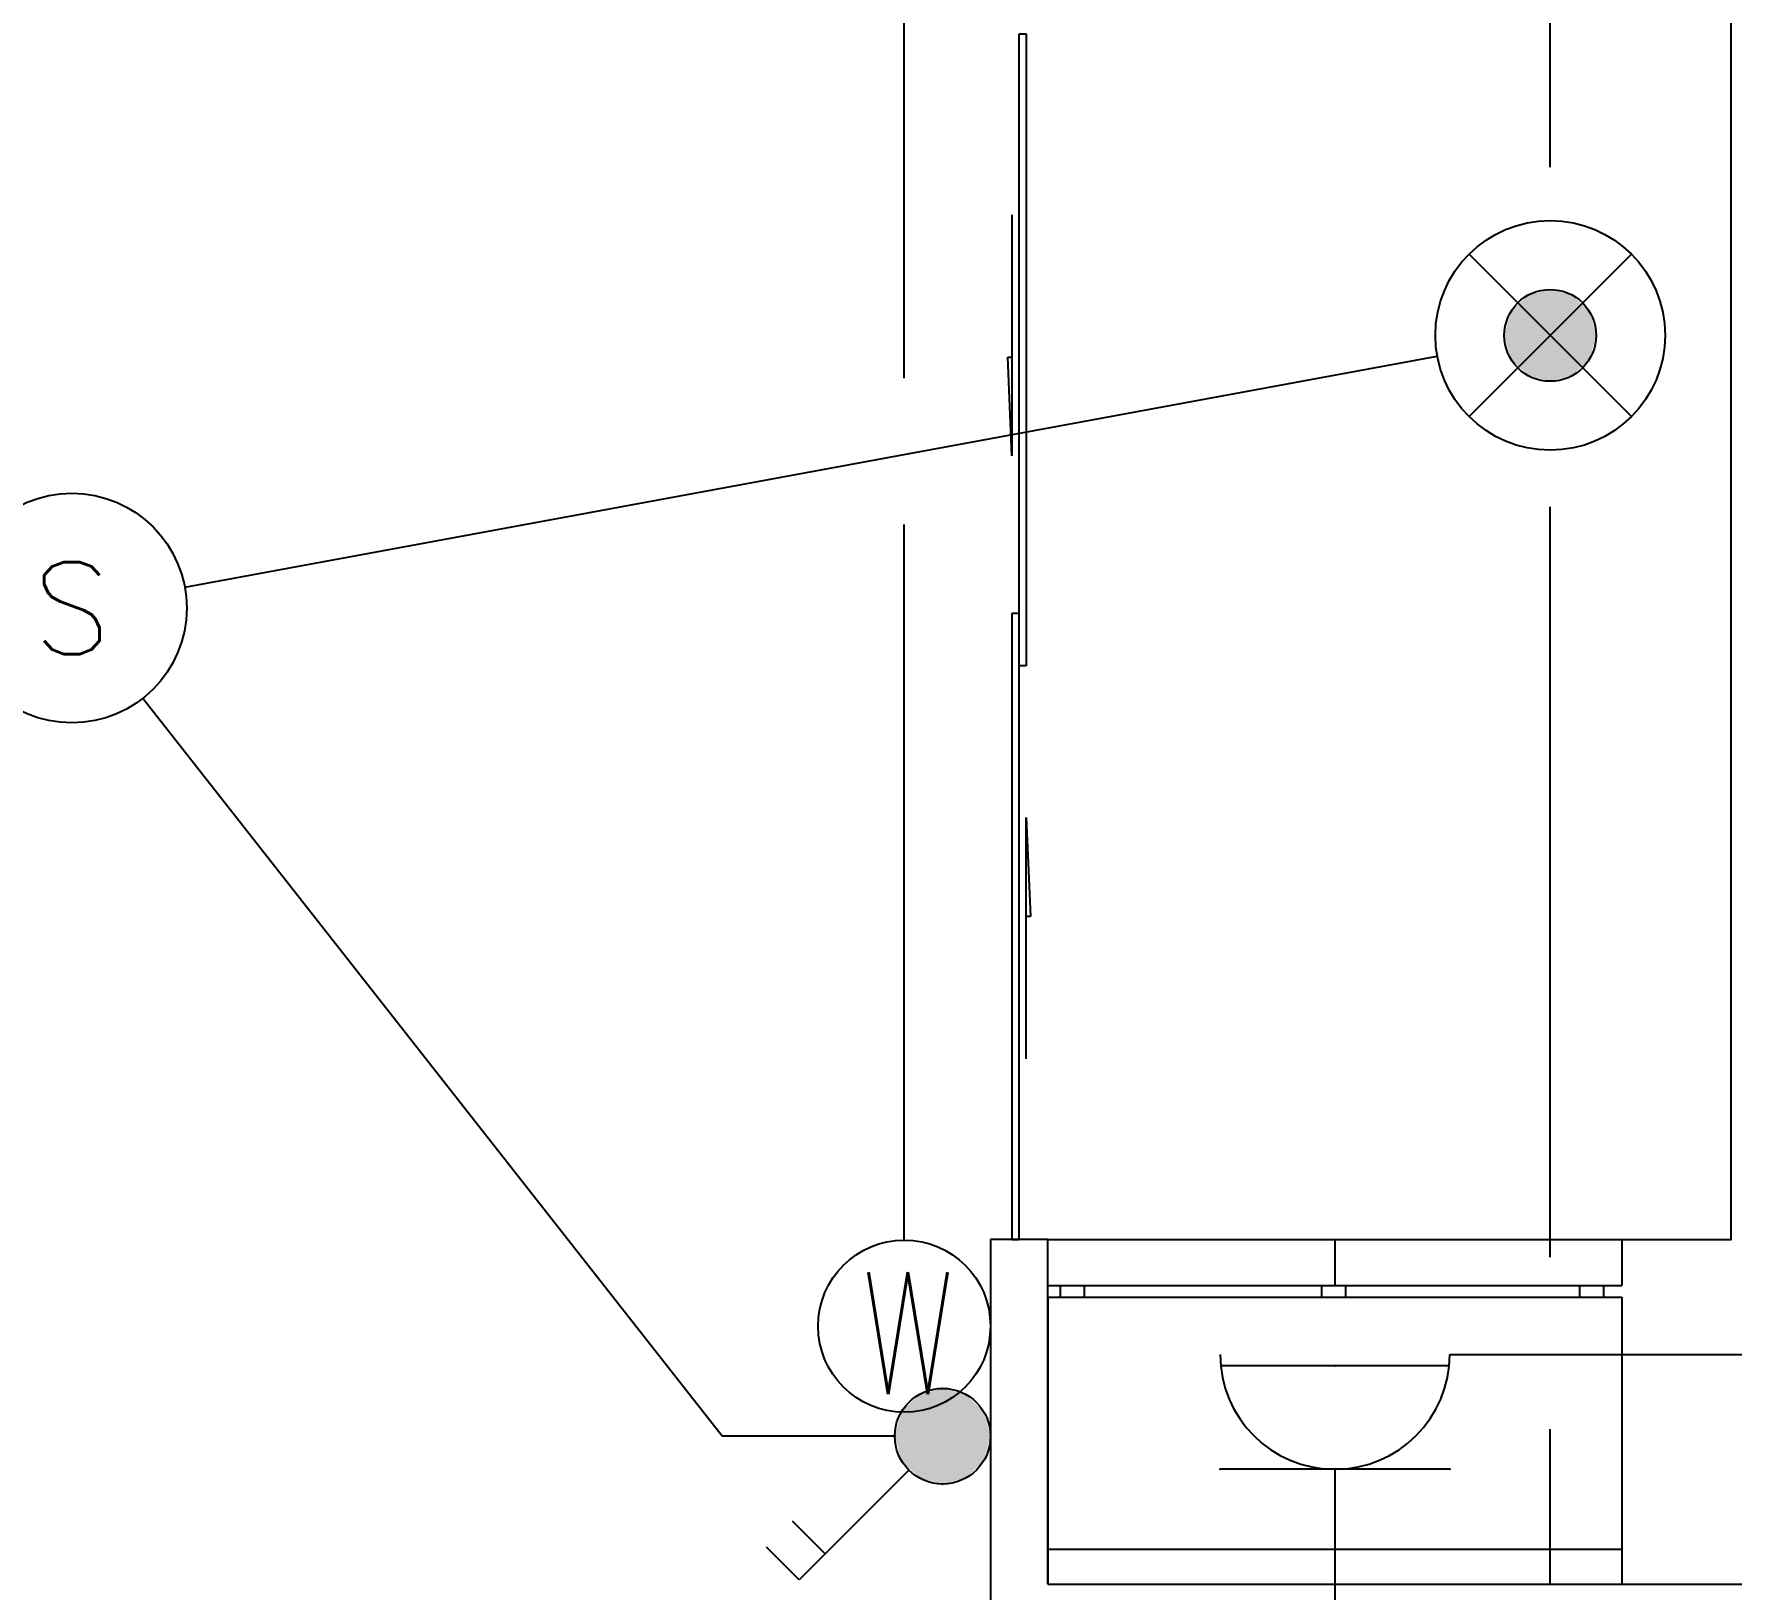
# Model space of a CAD drawing. Extents: x 4483434 to 4539506, y -104156 to -74067.
# Drawn here: x 4516212 to 4519168, y -87616 to -84908 of the extents above; entities that cross this region are included whole.
import ezdxf
from ezdxf.enums import TextEntityAlignment as Align

# ---------------------------------------------------------------- set-up
doc = ezdxf.new("R2010")
doc.units = 0
doc.header["$LTSCALE"] = 1000
doc.header["$MEASUREMENT"] = 0
for name, color, linetype in [('EQUIP-动力', 3, 'Continuous'), ('EQUIP-照明', 3, 'Continuous'), ('LVTRY', 7, 'Continuous'), ('TEL_TEXT', 7, 'Continuous'), ('图层1', 7, 'Continuous'), ('图层2', 7, 'Continuous')]:
    doc.layers.add(name, color=color, linetype=linetype)
doc.styles.add('_TEL_ATTDEF', font='simplex.shx', dxfattribs={"width": 0.8, "height": 3, "bigfont": 'hztxt.shx'})
doc.styles.add('_TEL_DIM', font='SIMPLEX', dxfattribs={"width": 0.8, "height": 3.5, "bigfont": 'HZTXT'})
doc.styles.get("Standard").update_dxf_attribs({"font": 'gbenor.shx', "bigfont": 'gbcbig.shx'})

# ---------------------------------------------------------------- blocks, each defined once
blk = doc.blocks.new('YQB08137510')
at = {"layer": 'LVTRY'}
for p, q in [((500, 600), (-500, 600)), ((-500, 600), (-500, 520)), ((0, 600), (0, 520)), ((500, 520), (500, 600)), ((500, 520), (-500, 520)), ((-467.6, 520), (-467.6, 500)), ((-425.9, 520), (-425.9, 500)), ((-18.5, 520), (-18.5, 500)), ((23.2, 520), (23.2, 500)), ((437, 520), (437, 500)), ((478.7, 520), (478.7, 500)), ((500, 500), (-500, 500)), ((-500, 500), (-500, 0)), ((500, 500), (500, 0)), ((-500, 60), (500, 60)), ((500, 0), (-500, 0))]:
    blk.add_line(p, q, dxfattribs=at)
blk = doc.blocks.new('$equip$00001149')
for p, q in [((-0.3536, 0.3536), (0.3536, -0.3536)), ((0.3536, 0.3536), (-0.3536, -0.3536))]:
    blk.add_line(p, q)
for radius in [0.5, 0.2]:
    blk.add_circle((0, 0), radius)
for points in [[(-0.1, 0.1732), (0.1, 0.1732), (-0.1732, 0.1), (0.1732, 0.1)], [(0, 0.2), (0, 0.2), (-0.1, 0.1732), (0.1, 0.1732)], [(-0.1732, 0.1), (0.1732, 0.1), (-0.2, 0), (0.2, 0)], [(-0.1732, -0.1), (0.1732, -0.1), (-0.2, 0), (0.2, 0)], [(-0.1, -0.1732), (0.1, -0.1732), (-0.1732, -0.1), (0.1732, -0.1)], [(0, -0.2), (0, -0.2), (-0.1, -0.1732), (0.1, -0.1732)]]:
    blk.add_solid(points)
at = {"flags": 9}
blk.add_attdef('A', (0, 0), '', height=0.00002, dxfattribs=at)
blk = doc.blocks.new('$equip$00001838')
blk.add_circle((0, 0), 0.5)
at = {"color": 7, "style": '_TEL_DIM'}
blk.add_attdef('$TEXT$', text='', height=0.4, dxfattribs=at).set_placement((0, 0), align=Align.MIDDLE_CENTER)
at = {"color": 7, "style": '_TEL_DIM', "flags": 1}
blk.add_attdef('A', text='', height=0.00002, dxfattribs=at).set_placement((0, 0), align=Align.MIDDLE_CENTER)
blk = doc.blocks.new('$equip$00001963')
for p, q in [((0.1473, 0.3556), (0.625, 0.8333)), ((0.625, 0.8333), (0.7664, 0.6919)), ((0.5119, 0.7202), (0.6533, 0.5788))]:
    blk.add_line(p, q)
blk.add_circle((0, 0.2083), 0.2083)
for p in [(0, 0.4167), (-0.2083, 0.2083), (0.2083, 0.2083), (0, 0)]:
    blk.add_point(p)
for points in [[(-0.1042, 0.3888), (0.1042, 0.3888), (-0.1804, 0.3125), (0.1804, 0.3125)], [(0, 0.4167), (0, 0.4167), (-0.1042, 0.3888), (0.1042, 0.3888)], [(-0.1804, 0.3125), (0.1804, 0.3125), (-0.2083, 0.2083), (0.2083, 0.2083)], [(-0.1804, 0.1042), (0.1804, 0.1042), (-0.2083, 0.2083), (0.2083, 0.2083)], [(-0.1042, 0.0279), (0.1042, 0.0279), (-0.1804, 0.1042), (0.1804, 0.1042)], [(0, 0), (0, 0), (-0.1042, 0.0279), (0.1042, 0.0279)]]:
    blk.add_solid(points)
at = {"layer": 'TEL_TEXT', "style": '_TEL_DIM', "flags": 1}
blk.add_attdef('A', text='', height=0.00002, dxfattribs=at).set_placement((0, 0), align=Align.MIDDLE_CENTER)
blk = doc.blocks.new('$equip$00001238')
for p, q in [((0.4975, 0.95), (-0.4975, 0.95)), ((0.5, 0.5), (-0.5, 0.5)), ((0, 0.5), (0, 0))]:
    blk.add_line(p, q)
blk.add_arc((0, 1), 0.5, 180, 0)
for p in [(0, 0.95), (-0.5, 0.5), (0.5, 0.5), (0, 0)]:
    blk.add_point(p)
at = {"flags": 9}
blk.add_attdef('A', (0, 0), '', height=0.00002, dxfattribs=at)
blk = doc.blocks.new('A$C361F19FE')
at = {"layer": '图层2', "color": 3}
blk.add_circle((150, 150), 150, dxfattribs=at)
at = {"layer": 'TEL_TEXT', "style": '_TEL_DIM', "width": 0.752941}
blk.add_text('W', height=212.5, dxfattribs=at).set_placement((74.1, 31.6))
blk = doc.blocks.new('$DorLib2D$00000131')
at = {"color": 0, "linetype": 'Continuous'}
for p, q in [((0.15, 0.125), (0.2319, 0.1973)), ((0.2319, 0.1973), (0.2319, 0.125)), ((-0.5, 0.125), (-0.5, 0)), ((0.0192, 0.125), (-0.5, 0.125)), ((0.0192, 0), (0.0192, 0.125)), ((0.35, 0.125), (0.15, 0.125)), ((-0.5, 0), (0.0192, 0)), ((-0.024, 0), (0.5, 0)), ((-0.024, -0.125), (-0.024, 0)), ((0.5, 0), (0.5, -0.125)), ((-0.35, -0.125), (-0.15, -0.125)), ((-0.2319, -0.1973), (-0.2319, -0.125)), ((-0.15, -0.125), (-0.2319, -0.1973)), ((0.5, -0.125), (-0.024, -0.125))]:
    blk.add_line(p, q, dxfattribs=at)

msp = doc.modelspace()

# ---------------------------------------------------------------- linework, layer by layer
at = {"color": 7}
for p, q in [((4517978, -87007.8), (4517878, -87007.8)), ((4517878, -87007.8), (4517878, -87807.8)), ((4517978, -87607.8), (4517978, -87007.8)), ((4517978, -87607.8), (4519728, -87607.8))]:
    msp.add_line(p, q, dxfattribs=at)
msp.add_lwpolyline([(4517978, -87007.8), (4519168, -87007.8), (4519168, -83857.8), (4517978, -83857.8)], dxfattribs=at)
at = {"layer": '图层1', "color": 4}
for p, q in [((4517728, -85507.5), (4517728, -84146.1)), ((4518853, -85140.1), (4518853, -84415.7)), ((4516474.7, -85871.5), (4518656.3, -85469.1)), ((4518853, -87038.1), (4518853, -85731.7)), ((4517728, -87008.5), (4517728, -85762.3)), ((4517410.6, -87350.3), (4516401.5, -86065.1)), ((4518678, -87207.8), (4519348, -87207.8)), ((4517711.3, -87350.3), (4517410.6, -87350.3)), ((4518853, -87607.8), (4518853, -87338.2)), ((4518478, -87607.8), (4518478, -87647.8))]:
    msp.add_line(p, q, dxfattribs=at)

# ---------------------------------------------------------------- block references
at = {"color": 7, "xscale": -2100, "yscale": -100, "zscale": 100, "rotation": 270}
msp.add_blockref('$DorLib2D$00000131', (4517928, -85957.8), dxfattribs=at)
at = {"color": 7, "extrusion": (0, 0, -1), "zscale": -1}
msp.add_blockref('YQB08137510', (-4518478, -87607.8), dxfattribs=at)
at = {"layer": 'EQUIP-动力', "color": 4, "xscale": 400, "yscale": 400, "zscale": 400}
msp.add_blockref('$equip$00001238', (4518478, -87607.8), dxfattribs=at)
at = {"layer": 'EQUIP-照明', "color": 4, "xscale": 400, "yscale": 400, "zscale": 400}
msp.add_blockref('$equip$00001149', (4518853, -85432.8), dxfattribs=at)
at = {"layer": 'EQUIP-照明', "color": 4}
ref = msp.add_blockref('$equip$00001838', (4516278, -85907.8), dxfattribs=dict(at, xscale=400, yscale=400, zscale=400))
ref.add_attrib('$TEXT$', 'S', dxfattribs={"layer": '0', "color": 7, "height": 160, "style": '_TEL_ATTDEF'}).set_placement((4516278, -85907.8), align=Align.MIDDLE_CENTER)
at = {"layer": 'EQUIP-照明', "color": 4, "xscale": 400, "yscale": 400, "zscale": 400, "rotation": 180}
msp.add_blockref('$equip$00001963', (4517794.7, -87266.9), dxfattribs=at)
at = {"layer": '图层2', "color": 4}
msp.add_blockref('A$C361F19FE', (4517578, -87308.5), dxfattribs=at)

doc.saveas('drawing.dxf')
